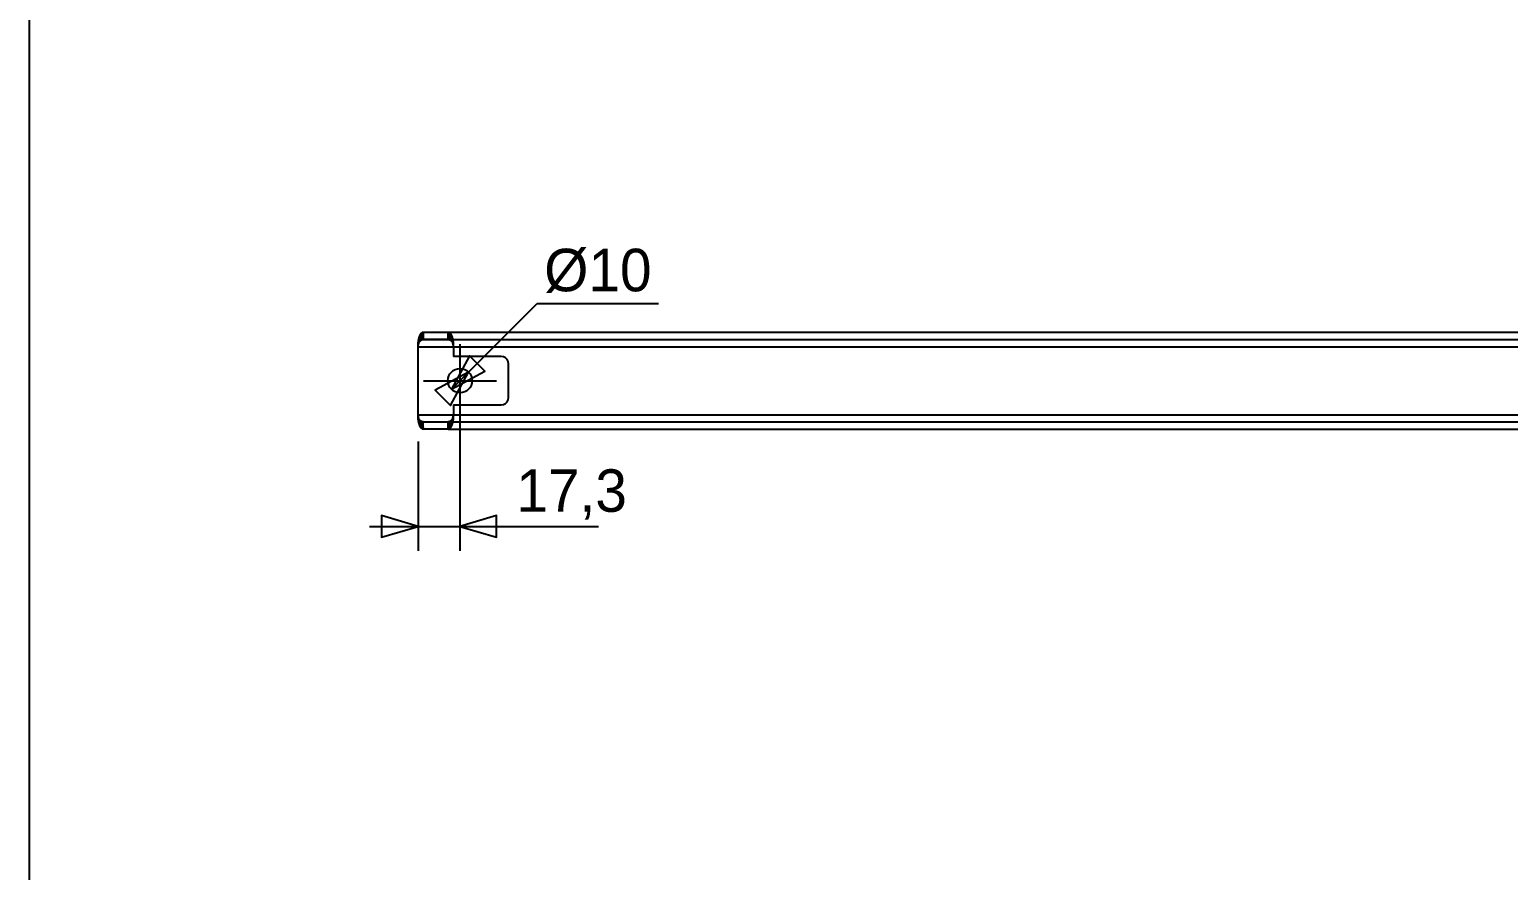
# Model space of a CAD drawing. Header units: millimetres. Extents: x 20 to 410, y 10 to 287.
# Drawn here: x 20 to 141.8, y 148.5 to 217.8 of the extents above; entities that cross this region are included whole.
import ezdxf
from ezdxf.enums import TextEntityAlignment as Align

# ---------------------------------------------------------------- set-up
doc = ezdxf.new("R2010")
doc.units = ezdxf.units.MM
doc.linetypes.add('CENTER', pattern=[15, 9, -2, 2, -2])
doc.linetypes.add('DASHED', pattern=[4.5, 3, -1.5])
for name, color, linetype in [('KONTUR', 7, 'CONTINUOUS'), ('MASSE', 3, 'CONTINUOUS'), ('MITTELLINIE', 1, 'CENTER'), ('RAHMEN', 7, 'CONTINUOUS'), ('VERDECKT', 8, 'DASHED')]:
    doc.layers.add(name, color=color, linetype=linetype)

msp = doc.modelspace()

# ---------------------------------------------------------------- linework, layer by layer
at = {"layer": 'KONTUR'}
for points in [[(52.001036, 191.645991), (52.001556, 191.661957), (52.002078, 191.677919), (52.0026, 191.693873), (52.003122, 191.709815), (52.003646, 191.725745), (52.004172, 191.741659), (52.004698, 191.757553), (52.005224, 191.773425), (52.005752, 191.789273), (52.006278, 191.805093), (52.006806, 191.820883), (52.007334, 191.836641), (52.007862, 191.852361), (52.008392, 191.868043), (52.00861, 191.868887), (52.00883, 191.869733), (52.00905, 191.870577), (52.00927, 191.871421), (52.009488, 191.872265), (52.009708, 191.873109), (52.009928, 191.873953), (52.010146, 191.874797), (52.010366, 191.875639), (52.010586, 191.876483), (52.010804, 191.877327), (52.011024, 191.878169), (52.011244, 191.879013), (52.011464, 191.879855), (52.013002, 191.895463), (52.014546, 191.911025), (52.016092, 191.926537), (52.017642, 191.941997), (52.019194, 191.957403), (52.02075, 191.972751), (52.022308, 191.988041), (52.023866, 192.003267), (52.025426, 192.018427), (52.026988, 192.033519), (52.028552, 192.048541), (52.030116, 192.063489), (52.03168, 192.078361), (52.033246, 192.093155), (52.033602, 192.093951), (52.033958, 192.094745), (52.034314, 192.095541), (52.034672, 192.096335), (52.035028, 192.097131), (52.035384, 192.097925), (52.03574, 192.098719), (52.036096, 192.099513), (52.036452, 192.100305), (52.036808, 192.101099), (52.037166, 192.101893), (52.037522, 192.102685), (52.037878, 192.103477), (52.038234, 192.104271), (52.040734, 192.118919), (52.04324, 192.133483), (52.045752, 192.147957), (52.048268, 192.162341), (52.05079, 192.176631), (52.053314, 192.190825), (52.055844, 192.204921), (52.058376, 192.218915), (52.06091, 192.232805), (52.063446, 192.246589), (52.065986, 192.260265), (52.068526, 192.273831), (52.071066, 192.287283), (52.073608, 192.300619), (52.074086, 192.301335), (52.074566, 192.302051), (52.075046, 192.302765), (52.075526, 192.303481), (52.076004, 192.304195), (52.076484, 192.304909), (52.076964, 192.305623), (52.077444, 192.306337), (52.077922, 192.307049), (52.078402, 192.307763), (52.078882, 192.308475), (52.079362, 192.309187), (52.07984, 192.309899), (52.08032, 192.310609), (52.083686, 192.323737), (52.087058, 192.336743), (52.090438, 192.349623), (52.093824, 192.362377), (52.097218, 192.375003), (52.100616, 192.387497), (52.104018, 192.399857), (52.107426, 192.412081), (52.110836, 192.424169), (52.11425, 192.436117), (52.117666, 192.447921), (52.121086, 192.459581), (52.124504, 192.471097), (52.127924, 192.482463), (52.128508, 192.483071), (52.129092, 192.483681), (52.129678, 192.484287), (52.130262, 192.484895), (52.130846, 192.485503), (52.13143, 192.486109), (52.132014, 192.486715), (52.132598, 192.487321), (52.133182, 192.487925), (52.133768, 192.488531), (52.134352, 192.489135), (52.134936, 192.489739), (52.13552, 192.490343), (52.136104, 192.490945), (52.140204, 192.502047), (52.144314, 192.512995), (52.148432, 192.523787), (52.15256, 192.534421), (52.156694, 192.544895), (52.160834, 192.555209), (52.16498, 192.565359), (52.169132, 192.575345), (52.173288, 192.585165), (52.177448, 192.594815), (52.181612, 192.604295), (52.185776, 192.613603), (52.189942, 192.622739), (52.19411, 192.631699), (52.194776, 192.632177), (52.195444, 192.632655), (52.19611, 192.633131), (52.196776, 192.633609), (52.197444, 192.634085), (52.19811, 192.634559), (52.198776, 192.635035), (52.199444, 192.635509), (52.20011, 192.635983), (52.200776, 192.636457), (52.201442, 192.636931), (52.20211, 192.637403), (52.202776, 192.637875), (52.203442, 192.638345), (52.20812, 192.646995), (52.21281, 192.655465), (52.217508, 192.663753), (52.222216, 192.671859), (52.226932, 192.679781), (52.231656, 192.687519), (52.236388, 192.695069), (52.241124, 192.702431), (52.245866, 192.709605), (52.250612, 192.716587), (52.255362, 192.723379), (52.260114, 192.729977), (52.264866, 192.736381), (52.26962, 192.742591), (52.270344, 192.742919), (52.271068, 192.743249), (52.27179, 192.743577), (52.272514, 192.743905), (52.273238, 192.744231), (52.27396, 192.744557), (52.274684, 192.744883), (52.275408, 192.745209), (52.27613, 192.745533), (52.276854, 192.745857), (52.277578, 192.746181), (52.2783, 192.746503), (52.279024, 192.746827), (52.279748, 192.747149), (52.284824, 192.753011), (52.28991, 192.758677), (52.29501, 192.764143), (52.300118, 192.769409), (52.305236, 192.774475), (52.310362, 192.779339), (52.315494, 192.783999), (52.320634, 192.788455), (52.32578, 192.792707), (52.330928, 192.796755), (52.336082, 192.800595), (52.341238, 192.804231), (52.346396, 192.807657), (52.351554, 192.810877), (52.352308, 192.811045), (52.35306, 192.811213), (52.353812, 192.811379), (52.354564, 192.811545), (52.355316, 192.811709), (52.356068, 192.811875), (52.35682, 192.812039), (52.357572, 192.812201), (52.358324, 192.812365), (52.359078, 192.812527), (52.35983, 192.812689), (52.360582, 192.812849), (52.361334, 192.813011), (52.362086, 192.813169), (52.367364, 192.816023), (52.372656, 192.818667), (52.377958, 192.821101), (52.38327, 192.823325), (52.388592, 192.825339), (52.393924, 192.827141), (52.399262, 192.828733), (52.404608, 192.830111), (52.409958, 192.831279), (52.415314, 192.832235), (52.420672, 192.832979), (52.426034, 192.833511), (52.431398, 192.833829), (52.436764, 192.833935), (52.436764, 192.233935)], [(52.19411, 192.631699), (52.19411, 192.132817)], [(52.259964, 192.175039), (52.203442, 192.638345)], [(52.26962, 192.742591), (52.26962, 192.188263)], [(52.341076, 192.215217), (52.279748, 192.747149)], [(52.351554, 192.810877), (52.351554, 192.222407)], [(52.425866, 192.233057), (52.362086, 192.813169)], [(52.436764, 192.833935), (54.474996, 192.833935), (54.475748, 192.833935), (54.476502, 192.833933), (54.477254, 192.833933), (54.478006, 192.833931), (54.478758, 192.833927), (54.47951, 192.833923), (54.480262, 192.833919), (54.481014, 192.833915), (54.481766, 192.833909), (54.482518, 192.833905), (54.483272, 192.833897), (54.484024, 192.833891), (54.484776, 192.833883), (54.485528, 192.833875), (54.490806, 192.833607), (54.496098, 192.833129), (54.5014, 192.832437), (54.506712, 192.831533), (54.512034, 192.830417), (54.517366, 192.829091), (54.522704, 192.827551), (54.528048, 192.825801), (54.5334, 192.823839), (54.538754, 192.821665), (54.544114, 192.819283), (54.549476, 192.816691), (54.55484, 192.813889), (54.560206, 192.810877), (54.560206, 192.222407), (54.565326, 192.221187), (54.570446, 192.219905), (54.575566, 192.218565), (54.580684, 192.217163), (54.5858, 192.215703), (54.590914, 192.214181), (54.596024, 192.212599), (54.60113, 192.210957), (54.606232, 192.209257), (54.611328, 192.207497), (54.61642, 192.205677), (54.621508, 192.203799), (54.626586, 192.201861), (54.63166, 192.199865), (54.570332, 192.808465), (54.575408, 192.805089), (54.580494, 192.801505), (54.585594, 192.797715), (54.590702, 192.793719), (54.59582, 192.789517), (54.600946, 192.785109), (54.606078, 192.780499), (54.611218, 192.775685), (54.616364, 192.770669), (54.621514, 192.765453), (54.626666, 192.760035), (54.631822, 192.754419), (54.63698, 192.748603), (54.64214, 192.742591), (54.64214, 192.188263), (54.646858, 192.185901), (54.651578, 192.183483), (54.656296, 192.181007), (54.661012, 192.178475), (54.665728, 192.175887), (54.67044, 192.173243), (54.67515, 192.170543), (54.679856, 192.167787), (54.684558, 192.164977), (54.689254, 192.162111), (54.693948, 192.159191), (54.698636, 192.156217), (54.703316, 192.153189), (54.707992, 192.150109), (54.651472, 192.737921), (54.65615, 192.731565), (54.660838, 192.725013), (54.665538, 192.718269), (54.670246, 192.711333), (54.674962, 192.704207), (54.679686, 192.696891), (54.684416, 192.689385), (54.689154, 192.681695), (54.693896, 192.673817), (54.69864, 192.665755), (54.70339, 192.657511), (54.708142, 192.649087), (54.712896, 192.640481), (54.71765, 192.631699), (54.71765, 192.132817), (54.721786, 192.129403), (54.725924, 192.125939), (54.730058, 192.122425), (54.734192, 192.118859), (54.738326, 192.115243), (54.742456, 192.111579), (54.746584, 192.107865), (54.750708, 192.104101), (54.75483, 192.100289), (54.758948, 192.096429), (54.76306, 192.092521), (54.76717, 192.088565), (54.771272, 192.084563), (54.77537, 192.080515), (54.775974, 192.078963), (54.77658, 192.077405), (54.777184, 192.075841), (54.777788, 192.074269), (54.778392, 192.072691), (54.778996, 192.071107), (54.779602, 192.069517), (54.780206, 192.067919), (54.780812, 192.066315), (54.781416, 192.064705), (54.78202, 192.063087), (54.782626, 192.061465), (54.78323, 192.059835), (54.783836, 192.058199), (54.78723, 192.053867), (54.790626, 192.049489), (54.79402, 192.045071), (54.797412, 192.040609), (54.800804, 192.036105), (54.804194, 192.031559), (54.80758, 192.026973), (54.810966, 192.022347), (54.814348, 192.017679), (54.817728, 192.012973), (54.821104, 192.008227), (54.824476, 192.003443), (54.827842, 191.998621), (54.831206, 191.993759), (54.790548, 192.473895), (54.793914, 192.462417), (54.797286, 192.450791), (54.800666, 192.439021), (54.804054, 192.427109), (54.807446, 192.415057), (54.810844, 192.402865), (54.814248, 192.390537), (54.817654, 192.378077), (54.821066, 192.365483), (54.82448, 192.352761), (54.827896, 192.339911), (54.831314, 192.326935), (54.834732, 192.313837), (54.838152, 192.300619), (54.838152, 191.967277), (54.840676, 191.962191), (54.843198, 191.957071), (54.84572, 191.951917), (54.848242, 191.946729), (54.850762, 191.941511), (54.85328, 191.936261), (54.855798, 191.930979), (54.858312, 191.925665), (54.860826, 191.920323), (54.863336, 191.914951), (54.865846, 191.909549), (54.86835, 191.904119), (54.870854, 191.898661), (54.873352, 191.893177), (54.843142, 192.290561), (54.845642, 192.277137), (54.848148, 192.263601), (54.85066, 192.249951), (54.853176, 192.236193), (54.855696, 192.222327), (54.858222, 192.208359), (54.86075, 192.194287), (54.863282, 192.180117), (54.865818, 192.165851), (54.868354, 192.151489), (54.870892, 192.137037), (54.873432, 192.122495), (54.875972, 192.107867), (54.878514, 192.093155), (54.878514, 191.863545), (54.880068, 191.857901), (54.881622, 191.852233), (54.883174, 191.846543), (54.884726, 191.840831), (54.886278, 191.835097), (54.88783, 191.829343), (54.88938, 191.823567), (54.890928, 191.817773), (54.892476, 191.811961), (54.894022, 191.806129), (54.895568, 191.800279), (54.89711, 191.794413), (54.89865, 191.788531), (54.90019, 191.782631), (54.900416, 191.780385), (54.900644, 191.778135), (54.90087, 191.775885), (54.901098, 191.773631), (54.901324, 191.771375), (54.901552, 191.769119), (54.901778, 191.766859), (54.902006, 191.764597), (54.902232, 191.762335), (54.90246, 191.760069), (54.902688, 191.757801), (54.902914, 191.755533), (54.903142, 191.753261), (54.903368, 191.750989), (54.903894, 191.745003), (54.904418, 191.739007), (54.904942, 191.732999), (54.905466, 191.726979), (54.90599, 191.720953), (54.906514, 191.714915), (54.907038, 191.708869), (54.90756, 191.702817), (54.908084, 191.696757), (54.908606, 191.690691), (54.909126, 191.684617), (54.909648, 191.678541), (54.910168, 191.672459), (54.910688, 191.666371)], [(54.474996, 192.833935), (251.8393, 192.833935)], [(54.474996, 192.233935), (54.474996, 192.833935)], [(54.549308, 192.227873), (54.485528, 192.833875)], [(54.560206, 192.810877), (54.560928, 192.810709), (54.561652, 192.810541), (54.562376, 192.810371), (54.563098, 192.810201), (54.563822, 192.810029), (54.564546, 192.809859), (54.565268, 192.809687), (54.565992, 192.809513), (54.566714, 192.809341), (54.567438, 192.809167), (54.568162, 192.808993), (54.568884, 192.808817), (54.569608, 192.808643), (54.570332, 192.808465)], [(54.64214, 192.742591), (54.642806, 192.742261), (54.643472, 192.741931), (54.644138, 192.741599), (54.644806, 192.741267), (54.645472, 192.740935), (54.646138, 192.740603), (54.646806, 192.740269), (54.647472, 192.739935), (54.648138, 192.739601), (54.648806, 192.739267), (54.649472, 192.738931), (54.650138, 192.738595), (54.650806, 192.738259), (54.651472, 192.737921)], [(54.71765, 192.631699), (54.718234, 192.631219), (54.718818, 192.630741), (54.719402, 192.630261), (54.719988, 192.629781), (54.720572, 192.629299), (54.721156, 192.628819), (54.72174, 192.628337), (54.722324, 192.627855), (54.722908, 192.627371), (54.723492, 192.626889), (54.724078, 192.626405), (54.724662, 192.625921), (54.725246, 192.625435), (54.72583, 192.624951), (54.72993, 192.615859), (54.73404, 192.606593), (54.738158, 192.597153), (54.742286, 192.587545), (54.74642, 192.577767), (54.75056, 192.567823), (54.754706, 192.557711), (54.758858, 192.547437), (54.763014, 192.537003), (54.767174, 192.526407), (54.771336, 192.515653), (54.775502, 192.504743), (54.779668, 192.493679), (54.783836, 192.482463), (54.783836, 192.058199)], [(54.77537, 192.080515), (54.72583, 192.624951)], [(52, 186.033935), (52, 191.633935), (52.000524, 191.640031), (52.001048, 191.646129), (52.001572, 191.652223), (52.002096, 191.658317), (52.00262, 191.664407), (52.003144, 191.670493), (52.003668, 191.676577), (52.00419, 191.682657), (52.004714, 191.688731), (52.005236, 191.694799), (52.005758, 191.700861), (52.006278, 191.706917), (52.006798, 191.712965), (52.007318, 191.719005), (52.007394, 191.721299), (52.007472, 191.723591), (52.007548, 191.725883), (52.007624, 191.728173), (52.007702, 191.730461), (52.007778, 191.732749), (52.007854, 191.735033), (52.007932, 191.737317), (52.008008, 191.739601), (52.008084, 191.741881), (52.008162, 191.744161), (52.008238, 191.746439), (52.008314, 191.748715), (52.008392, 191.750989), (52.009944, 191.756963), (52.011498, 191.762923), (52.013052, 191.768871), (52.014604, 191.774805), (52.016156, 191.780725), (52.017706, 191.786629), (52.019256, 191.792517), (52.020806, 191.798389), (52.022354, 191.804243), (52.0239, 191.810081), (52.025444, 191.815899), (52.026988, 191.821699), (52.028528, 191.827481), (52.030066, 191.833241), (52.030294, 191.835427), (52.03052, 191.837609), (52.030748, 191.839787), (52.030974, 191.841963), (52.031202, 191.844135), (52.031428, 191.846305), (52.031656, 191.848471), (52.031882, 191.850635), (52.03211, 191.852795), (52.032338, 191.854951), (52.032564, 191.857105), (52.032792, 191.859255), (52.033018, 191.861401), (52.033246, 191.863545), (52.035768, 191.869165), (52.03829, 191.874763), (52.040812, 191.880335), (52.043334, 191.885881), (52.045854, 191.891401), (52.048372, 191.896895), (52.05089, 191.902361), (52.053406, 191.907799), (52.055918, 191.913211), (52.05843, 191.918593), (52.060938, 191.923945), (52.063444, 191.929267), (52.065946, 191.934559), (52.068446, 191.939819), (52.068814, 191.941811), (52.069182, 191.943799), (52.06955, 191.945781), (52.06992, 191.947759), (52.070288, 191.949733), (52.070656, 191.951701), (52.071026, 191.953665), (52.071394, 191.955625), (52.071762, 191.957579), (52.072132, 191.959529), (52.0725, 191.961473), (52.07287, 191.963413), (52.073238, 191.965347), (52.073608, 191.967277), (52.077002, 191.972329), (52.080396, 191.977347), (52.08379, 191.982329), (52.087184, 191.987273), (52.090574, 191.992183), (52.093964, 191.997055), (52.097352, 192.001891), (52.100738, 192.006687), (52.10412, 192.011445), (52.1075, 192.016165), (52.110874, 192.020845), (52.114246, 192.025485), (52.117614, 192.030083), (52.120978, 192.034643), (52.121474, 192.036365), (52.12197, 192.038081), (52.122464, 192.039791), (52.122962, 192.041495), (52.123458, 192.043193), (52.123954, 192.044885), (52.12445, 192.046571), (52.124946, 192.048251), (52.125442, 192.049925), (52.125938, 192.051593), (52.126436, 192.053253), (52.126932, 192.054909), (52.127428, 192.056557), (52.127924, 192.058199), (52.132062, 192.062489), (52.136198, 192.066733), (52.140334, 192.070933), (52.144468, 192.075089), (52.1486, 192.079199), (52.15273, 192.083261), (52.156858, 192.087279), (52.160982, 192.091249), (52.165104, 192.095173), (52.169222, 192.099049), (52.173336, 192.102875), (52.177444, 192.106655), (52.181548, 192.110385), (52.185646, 192.114067), (52.18625, 192.115453), (52.186854, 192.116833), (52.187458, 192.118205), (52.188062, 192.119569), (52.188666, 192.120927), (52.189272, 192.122277), (52.189876, 192.123621), (52.19048, 192.124957), (52.191086, 192.126285), (52.19169, 192.127607), (52.192296, 192.128919), (52.1929, 192.130227), (52.193506, 192.131525), (52.19411, 192.132817), (52.19883, 192.136179), (52.203548, 192.139487), (52.208268, 192.142745), (52.212984, 192.145951), (52.217698, 192.149103), (52.22241, 192.152201), (52.22712, 192.155247), (52.231826, 192.158237), (52.236528, 192.161175), (52.241226, 192.164057), (52.245918, 192.166885), (52.250606, 192.169659), (52.255288, 192.172377), (52.259964, 192.175039), (52.260652, 192.176037), (52.261342, 192.177025), (52.262032, 192.178007), (52.26272, 192.178981), (52.26341, 192.179945), (52.2641, 192.180903), (52.26479, 192.181851), (52.26548, 192.182791), (52.26617, 192.183725), (52.26686, 192.184649), (52.26755, 192.185565), (52.26824, 192.186473), (52.26893, 192.187371), (52.26962, 192.188263), (52.274742, 192.190567), (52.279862, 192.192815), (52.284982, 192.195003), (52.2901, 192.197135), (52.295216, 192.199209), (52.300328, 192.201223), (52.305438, 192.203179), (52.310546, 192.205077), (52.315648, 192.206915), (52.320744, 192.208695), (52.325836, 192.210415), (52.330922, 192.212075), (52.336002, 192.213677), (52.341076, 192.215217), (52.341824, 192.215787), (52.342572, 192.216349), (52.34332, 192.216901), (52.344068, 192.217445), (52.344816, 192.217981), (52.345564, 192.218507), (52.346314, 192.219025), (52.347062, 192.219535), (52.34781, 192.220035), (52.34856, 192.220527), (52.349308, 192.221009), (52.350058, 192.221485), (52.350806, 192.221949), (52.351554, 192.222407), (52.35688, 192.223565), (52.362206, 192.224663), (52.36753, 192.225701), (52.372852, 192.226677), (52.378172, 192.227591), (52.38349, 192.228445), (52.388804, 192.229237), (52.394114, 192.229967), (52.39942, 192.230637), (52.404722, 192.231245), (52.410018, 192.231791), (52.415306, 192.232275), (52.42059, 192.232697), (52.425866, 192.233057), (52.426644, 192.233179), (52.427422, 192.233291), (52.4282, 192.233393), (52.428978, 192.233487), (52.429756, 192.233573), (52.430534, 192.233649), (52.431312, 192.233715), (52.43209, 192.233773), (52.43287, 192.233823), (52.433648, 192.233863), (52.434426, 192.233895), (52.435206, 192.233917), (52.435984, 192.233931), (52.436764, 192.233935)], [(52, 191.633935), (54.91176, 191.633935)], [(52.008392, 191.868043), (52.008392, 191.750989)], [(52.030066, 191.833241), (52.011464, 191.879855)], [(52.033246, 192.093155), (52.033246, 191.863545)], [(52.068446, 191.939819), (52.038234, 192.104271)], [(52.073608, 192.300619), (52.073608, 191.967277)], [(52.120978, 192.034643), (52.08032, 192.310609)], [(52.127924, 192.482463), (52.127924, 192.058199)], [(52.185646, 192.114067), (52.136104, 192.490945)], [(54.474996, 192.233935), (52.436764, 192.233935)], [(54.474996, 192.233935), (54.480322, 192.233905), (54.485648, 192.233811), (54.490972, 192.233657), (54.496294, 192.233439), (54.501614, 192.233161), (54.506932, 192.232821), (54.512246, 192.232417), (54.517556, 192.231953), (54.522862, 192.231427), (54.528164, 192.230839), (54.53346, 192.230191), (54.538748, 192.229479), (54.544032, 192.228707), (54.549308, 192.227873), (54.550086, 192.227541), (54.550862, 192.227199), (54.55164, 192.226847), (54.55242, 192.226489), (54.553198, 192.226119), (54.553976, 192.225743), (54.554754, 192.225357), (54.555532, 192.224961), (54.556312, 192.224557), (54.55709, 192.224145), (54.557868, 192.223723), (54.558648, 192.223293), (54.559426, 192.222855), (54.560206, 192.222407)], [(54.63166, 192.199865), (54.632408, 192.199091), (54.633156, 192.198309), (54.633904, 192.197517), (54.634652, 192.196717), (54.6354, 192.195909), (54.63615, 192.195093), (54.636898, 192.194269), (54.637646, 192.193435), (54.638394, 192.192595), (54.639144, 192.191745), (54.639892, 192.190887), (54.640642, 192.190021), (54.64139, 192.189145), (54.64214, 192.188263)], [(54.707992, 192.150109), (54.708682, 192.148923), (54.70937, 192.147729), (54.71006, 192.146529), (54.71075, 192.145319), (54.71144, 192.144103), (54.71213, 192.142879), (54.71282, 192.141649), (54.71351, 192.140409), (54.7142, 192.139163), (54.71489, 192.137909), (54.71558, 192.136647), (54.71627, 192.135377), (54.71696, 192.134101), (54.71765, 192.132817)], [(54.783836, 192.482463), (54.784316, 192.481855), (54.784794, 192.481245), (54.785274, 192.480635), (54.785754, 192.480023), (54.786234, 192.479413), (54.786712, 192.478801), (54.787192, 192.478191), (54.787672, 192.477577), (54.788152, 192.476965), (54.78863, 192.476353), (54.78911, 192.475739), (54.78959, 192.475125), (54.79007, 192.474511), (54.790548, 192.473895)], [(54.831206, 191.993759), (54.831702, 191.991903), (54.832198, 191.990039), (54.832694, 191.988171), (54.83319, 191.986297), (54.833686, 191.984419), (54.834182, 191.982535), (54.834678, 191.980645), (54.835174, 191.978751), (54.83567, 191.976851), (54.836168, 191.974947), (54.836664, 191.973037), (54.83716, 191.971121), (54.837656, 191.969203), (54.838152, 191.967277)], [(54.838152, 192.300619), (54.83851, 192.299903), (54.838866, 192.299187), (54.839222, 192.298469), (54.839578, 192.297753), (54.839934, 192.297035), (54.84029, 192.296317), (54.840648, 192.295599), (54.841004, 192.294881), (54.84136, 192.294161), (54.841716, 192.293443), (54.842072, 192.292723), (54.842428, 192.292003), (54.842784, 192.291283), (54.843142, 192.290561)], [(54.873352, 191.893177), (54.87372, 191.891085), (54.87409, 191.888989), (54.874458, 191.886889), (54.874826, 191.884785), (54.875194, 191.882677), (54.875564, 191.880565), (54.875932, 191.878451), (54.876302, 191.876331), (54.87667, 191.874209), (54.877038, 191.872083), (54.877408, 191.869955), (54.877776, 191.867821), (54.878146, 191.865685), (54.878514, 191.863545)], [(54.878514, 192.093155), (54.878734, 192.092359), (54.878954, 192.091563), (54.879172, 192.090767), (54.879392, 192.089971), (54.879612, 192.089175), (54.87983, 192.088377), (54.88005, 192.087581), (54.88027, 192.086783), (54.880488, 192.085985), (54.880708, 192.085187), (54.880928, 192.084389), (54.881148, 192.083591), (54.881366, 192.082793), (54.881586, 192.081993), (54.883126, 192.067141), (54.88467, 192.052211), (54.886216, 192.037207), (54.887766, 192.022131), (54.889318, 192.006987), (54.890872, 191.991777), (54.89243, 191.976503), (54.893988, 191.961169), (54.89555, 191.945777), (54.897112, 191.930331), (54.898676, 191.914831), (54.90024, 191.899281), (54.901804, 191.883685), (54.903368, 191.868043), (54.903368, 191.750989)], [(54.90019, 191.782631), (54.881586, 192.081993)], [(54.903368, 191.868043), (54.903442, 191.867199), (54.903516, 191.866353), (54.90359, 191.865509), (54.903664, 191.864665), (54.90374, 191.863819), (54.903814, 191.862973), (54.903888, 191.862129), (54.903962, 191.861283), (54.904036, 191.860437), (54.90411, 191.859591), (54.904184, 191.858745), (54.904258, 191.857899), (54.904332, 191.857053), (54.904406, 191.856207), (54.904926, 191.840495), (54.905446, 191.824747), (54.90597, 191.808965), (54.906492, 191.793153), (54.907016, 191.777311), (54.907542, 191.761445), (54.908068, 191.745555), (54.908594, 191.729647), (54.90912, 191.713721), (54.909648, 191.697781), (54.910176, 191.681829), (54.910704, 191.665869), (54.911232, 191.649903), (54.91176, 191.633935), (251.146478, 191.633935)], [(54.91176, 191.633935), (54.91176, 190.833935)], [(54.91176, 186.833935), (54.91176, 186.033935), (251.146478, 186.033935), (251.146478, 191.633935)], [(58.85588, 190.833935), (54.91176, 190.833935)], [(59.45588, 190.233935), (59.426514, 190.419345), (59.34129, 190.586606), (59.208551, 190.719345), (59.04129, 190.804569), (58.85588, 190.833935)], [(59.45588, 187.433935), (59.45588, 190.233935)], [(54.91176, 186.833935), (58.85588, 186.833935)], [(58.85588, 186.833935), (59.04129, 186.863301), (59.208551, 186.948525), (59.34129, 187.081264), (59.426514, 187.248525), (59.45588, 187.433935)], [(52.001072, 186.001499), (52.000996, 186.003813), (52.00092, 186.006129), (52.000842, 186.008445), (52.000766, 186.010761), (52.00069, 186.013077), (52.000612, 186.015393), (52.000536, 186.017711), (52.00046, 186.020027), (52.000382, 186.022345), (52.000306, 186.024663), (52.00023, 186.026981), (52.000152, 186.029299), (52.000076, 186.031617), (52, 186.033935), (54.91176, 186.033935), (54.911686, 186.033073), (54.911612, 186.032213), (54.911538, 186.031351), (54.911464, 186.030491), (54.91139, 186.029629), (54.911316, 186.028769), (54.911242, 186.027907), (54.911168, 186.027045), (54.911094, 186.026185), (54.91102, 186.025323), (54.910946, 186.024463), (54.910872, 186.023601), (54.910798, 186.022741), (54.910724, 186.021879), (54.910204, 186.005913), (54.909682, 185.989951), (54.90916, 185.973997), (54.908638, 185.958055), (54.908114, 185.942125), (54.907588, 185.926211), (54.907062, 185.910317), (54.906536, 185.894445), (54.906008, 185.878597), (54.905482, 185.862777), (54.904954, 185.846987), (54.904426, 185.831229), (54.903898, 185.815509), (54.903368, 185.799827), (54.903368, 185.916881), (54.901816, 185.910907), (54.900262, 185.904947), (54.898708, 185.898999), (54.897156, 185.893065), (54.895604, 185.887145), (54.894054, 185.881241), (54.892504, 185.875353), (54.890954, 185.869481), (54.889406, 185.863627), (54.88786, 185.857789), (54.886316, 185.851971), (54.884772, 185.846171), (54.883232, 185.840389), (54.881694, 185.834629), (54.881466, 185.832443), (54.88124, 185.830261), (54.881012, 185.828083), (54.880786, 185.825907), (54.880558, 185.823735), (54.880332, 185.821565), (54.880104, 185.819399), (54.879878, 185.817235), (54.87965, 185.815075), (54.879422, 185.812919), (54.879196, 185.810765), (54.878968, 185.808615), (54.878742, 185.806469), (54.878514, 185.804325), (54.875992, 185.798705), (54.87347, 185.793107), (54.870948, 185.787535), (54.868426, 185.781989), (54.865906, 185.776469), (54.863388, 185.770975), (54.86087, 185.765509), (54.858354, 185.760071), (54.855842, 185.754659), (54.85333, 185.749277), (54.850822, 185.743925), (54.848316, 185.738603), (54.845814, 185.733311), (54.843314, 185.728051), (54.842946, 185.726059), (54.842578, 185.724071), (54.84221, 185.722089), (54.84184, 185.720111), (54.841472, 185.718137), (54.841104, 185.716169), (54.840734, 185.714205), (54.840366, 185.712245), (54.839998, 185.710291), (54.839628, 185.708341), (54.83926, 185.706397), (54.83889, 185.704457), (54.838522, 185.702523), (54.838152, 185.700593), (54.834758, 185.695541), (54.831364, 185.690523), (54.82797, 185.685541), (54.824576, 185.680597), (54.821186, 185.675687), (54.817796, 185.670815), (54.814408, 185.665979), (54.811022, 185.661183), (54.80764, 185.656425), (54.80426, 185.651705), (54.800886, 185.647025), (54.797514, 185.642385), (54.794146, 185.637787), (54.790782, 185.633227), (54.790286, 185.631505), (54.78979, 185.629789), (54.789296, 185.628079), (54.788798, 185.626375), (54.788302, 185.624677), (54.787806, 185.622985), (54.78731, 185.621299), (54.786814, 185.619619), (54.786318, 185.617945), (54.785822, 185.616277), (54.785324, 185.614617), (54.784828, 185.612961), (54.784332, 185.611313), (54.783836, 185.609671), (54.779698, 185.605381), (54.775562, 185.601137), (54.771426, 185.596937), (54.767292, 185.592781), (54.76316, 185.588671), (54.75903, 185.584609), (54.754902, 185.580591), (54.750778, 185.576621), (54.746656, 185.572697), (54.742538, 185.568821), (54.738424, 185.564995), (54.734316, 185.561215), (54.730212, 185.557485), (54.726114, 185.553803), (54.72551, 185.552417), (54.724906, 185.551037), (54.724302, 185.549665), (54.723698, 185.548301), (54.723094, 185.546943), (54.722488, 185.545593), (54.721884, 185.544249), (54.72128, 185.542913), (54.720674, 185.541585), (54.72007, 185.540263), (54.719464, 185.538951), (54.71886, 185.537643), (54.718254, 185.536345), (54.71765, 185.535053), (54.71293, 185.531691), (54.708212, 185.528383), (54.703492, 185.525125), (54.698776, 185.521919), (54.694062, 185.518767), (54.68935, 185.515669), (54.68464, 185.512623), (54.679934, 185.509633), (54.675232, 185.506695), (54.670534, 185.503813), (54.665842, 185.500985), (54.661154, 185.498211), (54.656472, 185.495493), (54.651796, 185.492831), (54.708318, 185.029525), (54.70364, 185.020875), (54.69895, 185.012405), (54.694252, 185.004117), (54.689544, 184.996011), (54.684828, 184.988089), (54.680104, 184.980351), (54.675372, 184.972801), (54.670636, 184.965439), (54.665894, 184.958265), (54.661148, 184.951283), (54.656398, 184.944491), (54.651646, 184.937893), (54.646894, 184.931489), (54.64214, 184.925279), (54.64214, 185.479607), (54.637018, 185.477303), (54.631898, 185.475055), (54.626778, 185.472867), (54.62166, 185.470735), (54.616544, 185.468661), (54.611432, 185.466647), (54.606322, 185.464691), (54.601214, 185.462793), (54.596112, 185.460955), (54.591016, 185.459175), (54.585924, 185.457455), (54.580838, 185.455795), (54.575758, 185.454193), (54.570684, 185.452653), (54.569936, 185.452083), (54.569188, 185.451521), (54.56844, 185.450969), (54.567692, 185.450425), (54.566944, 185.449889), (54.566196, 185.449363), (54.565446, 185.448845), (54.564698, 185.448335), (54.56395, 185.447835), (54.5632, 185.447343), (54.562452, 185.446861), (54.561702, 185.446385), (54.560954, 185.445921), (54.560206, 185.445463), (54.55488, 185.444305), (54.549554, 185.443207), (54.54423, 185.442169), (54.538908, 185.441193), (54.533588, 185.440279), (54.52827, 185.439425), (54.522956, 185.438633), (54.517646, 185.437903), (54.51234, 185.437233), (54.507038, 185.436625), (54.501742, 185.436079), (54.496454, 185.435595), (54.49117, 185.435173), (54.485894, 185.434813), (54.549674, 184.854701), (54.544396, 184.851847), (54.539104, 184.849203), (54.533802, 184.846769), (54.52849, 184.844545), (54.523168, 184.842531), (54.517836, 184.840729), (54.512498, 184.839137), (54.507152, 184.837759), (54.501802, 184.836591), (54.496446, 184.835635), (54.491088, 184.834891), (54.485726, 184.834359), (54.480362, 184.834041), (54.474996, 184.833935), (52.436764, 184.833935), (52.436764, 185.433935), (54.474996, 185.433935)], [(52.001072, 186.001499), (52.007354, 185.811663)], [(52.01157, 185.885239), (52.011344, 185.887485), (52.011116, 185.889735), (52.01089, 185.891985), (52.010662, 185.894239), (52.010436, 185.896495), (52.010208, 185.898751), (52.009982, 185.901011), (52.009754, 185.903273), (52.009528, 185.905535), (52.0093, 185.907801), (52.009072, 185.910069), (52.008846, 185.912337), (52.008618, 185.914609), (52.008392, 185.916881), (52.007866, 185.922867), (52.007342, 185.928863), (52.006818, 185.934871), (52.006294, 185.940891), (52.00577, 185.946917), (52.005246, 185.952955), (52.004722, 185.959001), (52.0042, 185.965053), (52.003676, 185.971113), (52.003154, 185.977179), (52.002634, 185.983253), (52.002112, 185.989329), (52.001592, 185.995411), (52.001072, 186.001499)], [(52.436764, 184.833935), (52.436012, 184.833935), (52.435258, 184.833937), (52.434506, 184.833937), (52.433754, 184.833939), (52.433002, 184.833943), (52.43225, 184.833947), (52.431498, 184.833951), (52.430746, 184.833955), (52.429994, 184.833961), (52.429242, 184.833965), (52.428488, 184.833973), (52.427736, 184.833979), (52.426984, 184.833987), (52.426232, 184.833995), (52.420954, 184.834263), (52.415662, 184.834741), (52.41036, 184.835433), (52.405048, 184.836337), (52.399726, 184.837453), (52.394394, 184.838779), (52.389056, 184.840319), (52.383712, 184.842069), (52.37836, 184.844031), (52.373006, 184.846205), (52.367646, 184.848587), (52.362284, 184.851179), (52.35692, 184.853981), (52.351554, 184.856993), (52.350832, 184.857161), (52.350108, 184.857329), (52.349384, 184.857499), (52.348662, 184.857669), (52.347938, 184.857841), (52.347214, 184.858011), (52.346492, 184.858183), (52.345768, 184.858357), (52.345046, 184.858529), (52.344322, 184.858703), (52.343598, 184.858877), (52.342876, 184.859053), (52.342152, 184.859227), (52.341428, 184.859405), (52.336352, 184.862781), (52.331266, 184.866365), (52.326166, 184.870155), (52.321058, 184.874151), (52.31594, 184.878353), (52.310814, 184.882761), (52.305682, 184.887371), (52.300542, 184.892185), (52.295396, 184.897201), (52.290246, 184.902417), (52.285094, 184.907835), (52.279938, 184.913451), (52.27478, 184.919267), (52.26962, 184.925279), (52.268954, 184.925609), (52.268288, 184.925939), (52.267622, 184.926271), (52.266954, 184.926603), (52.266288, 184.926935), (52.265622, 184.927267), (52.264954, 184.927601), (52.264288, 184.927935), (52.263622, 184.928269), (52.262954, 184.928603), (52.262288, 184.928939), (52.261622, 184.929275), (52.260954, 184.929611), (52.260288, 184.929949), (52.25561, 184.936305), (52.250922, 184.942857), (52.246222, 184.949601), (52.241514, 184.956537), (52.236798, 184.963663), (52.232074, 184.970979), (52.227344, 184.978485), (52.222606, 184.986175), (52.217864, 184.994053), (52.21312, 185.002115), (52.20837, 185.010359), (52.203618, 185.018783), (52.198864, 185.027389), (52.19411, 185.036171), (52.193526, 185.036651), (52.192942, 185.037129), (52.192358, 185.037609), (52.191772, 185.038089), (52.191188, 185.038571), (52.190604, 185.039051), (52.19002, 185.039533), (52.189436, 185.040015), (52.188852, 185.040499), (52.188268, 185.040981), (52.187682, 185.041465), (52.187098, 185.041949), (52.186514, 185.042435), (52.18593, 185.042919), (52.18183, 185.052011), (52.17772, 185.061277), (52.173602, 185.070717), (52.169474, 185.080325), (52.16534, 185.090103), (52.1612, 185.100047), (52.157054, 185.110159), (52.152902, 185.120433), (52.148746, 185.130867), (52.144586, 185.141463), (52.140424, 185.152217), (52.136258, 185.163127), (52.132092, 185.174191), (52.127924, 185.185407), (52.127444, 185.186015), (52.126966, 185.186625), (52.126486, 185.187235), (52.126006, 185.187847), (52.125526, 185.188457), (52.125048, 185.189069), (52.124568, 185.189679), (52.124088, 185.190293), (52.123608, 185.190905), (52.12313, 185.191517), (52.12265, 185.192131), (52.12217, 185.192745), (52.12169, 185.193359), (52.121212, 185.193975), (52.117846, 185.205453), (52.114474, 185.217079), (52.111094, 185.228849), (52.107706, 185.240761), (52.104314, 185.252813), (52.100916, 185.265005), (52.097512, 185.277333), (52.094106, 185.289793), (52.090694, 185.302387), (52.08728, 185.315109), (52.083864, 185.327959), (52.080446, 185.340935), (52.077028, 185.354033), (52.073608, 185.367251), (52.07325, 185.367967), (52.072894, 185.368683), (52.072538, 185.369401), (52.072182, 185.370117), (52.071826, 185.370835), (52.07147, 185.371553), (52.071112, 185.372271), (52.070756, 185.372989), (52.0704, 185.373709), (52.070044, 185.374427), (52.069688, 185.375147), (52.069332, 185.375867), (52.068976, 185.376587), (52.068618, 185.377309), (52.066118, 185.390733), (52.063612, 185.404269), (52.0611, 185.417919), (52.058584, 185.431677), (52.056064, 185.445543), (52.053538, 185.459511), (52.05101, 185.473583), (52.048478, 185.487753), (52.045942, 185.502019), (52.043406, 185.516381), (52.040868, 185.530833), (52.038328, 185.545375), (52.035788, 185.560003), (52.033246, 185.574715), (52.033026, 185.575511), (52.032806, 185.576307), (52.032588, 185.577103), (52.032368, 185.577899), (52.032148, 185.578695), (52.03193, 185.579493), (52.03171, 185.580289), (52.03149, 185.581087), (52.031272, 185.581885), (52.031052, 185.582683), (52.030832, 185.583481), (52.030612, 185.584279), (52.030394, 185.585077), (52.030174, 185.585877), (52.028634, 185.600729), (52.02709, 185.615659), (52.025544, 185.630663), (52.023994, 185.645739), (52.022442, 185.660883), (52.020888, 185.676093), (52.01933, 185.691367), (52.017772, 185.706701), (52.01621, 185.722093), (52.014648, 185.737539), (52.013084, 185.753039), (52.01152, 185.768589), (52.009956, 185.784185), (52.008392, 185.799827), (52.008318, 185.800671), (52.008244, 185.801517), (52.00817, 185.802361), (52.008096, 185.803205), (52.00802, 185.804051), (52.007946, 185.804897), (52.007872, 185.805741), (52.007798, 185.806587), (52.007724, 185.807433), (52.00765, 185.808279), (52.007576, 185.809125), (52.007502, 185.809971), (52.007428, 185.810817), (52.007354, 185.811663)], [(52.008392, 185.799827), (52.008392, 185.916881)], [(52.080554, 185.674111), (52.080058, 185.675967), (52.079562, 185.677831), (52.079066, 185.679699), (52.07857, 185.681573), (52.078074, 185.683451), (52.077578, 185.685335), (52.077082, 185.687225), (52.076586, 185.689119), (52.07609, 185.691019), (52.075592, 185.692923), (52.075096, 185.694833), (52.0746, 185.696749), (52.074104, 185.698667), (52.073608, 185.700593), (52.071084, 185.705679), (52.068562, 185.710799), (52.06604, 185.715953), (52.063518, 185.721141), (52.060998, 185.726359), (52.05848, 185.731609), (52.055962, 185.736891), (52.053448, 185.742205), (52.050934, 185.747547), (52.048424, 185.752919), (52.045914, 185.758321), (52.04341, 185.763751), (52.040906, 185.769209), (52.038408, 185.774693), (52.03804, 185.776785), (52.03767, 185.778881), (52.037302, 185.780981), (52.036934, 185.783085), (52.036566, 185.785193), (52.036196, 185.787305), (52.035828, 185.789419), (52.035458, 185.791539), (52.03509, 185.793661), (52.034722, 185.795787), (52.034352, 185.797915), (52.033984, 185.800049), (52.033614, 185.802185), (52.033246, 185.804325), (52.031692, 185.809969), (52.030138, 185.815637), (52.028586, 185.821327), (52.027034, 185.827039), (52.025482, 185.832773), (52.02393, 185.838527), (52.02238, 185.844303), (52.020832, 185.850097), (52.019284, 185.855909), (52.017738, 185.861741), (52.016192, 185.867591), (52.01465, 185.873457), (52.01311, 185.879339), (52.01157, 185.885239), (52.030174, 185.585877)], [(52.033246, 185.574715), (52.033246, 185.804325)], [(52.038408, 185.774693), (52.068618, 185.377309)], [(52.073608, 185.367251), (52.073608, 185.700593)], [(52.2801, 185.468005), (52.279352, 185.468779), (52.278604, 185.469561), (52.277856, 185.470353), (52.277108, 185.471153), (52.27636, 185.471961), (52.27561, 185.472777), (52.274862, 185.473601), (52.274114, 185.474435), (52.273366, 185.475275), (52.272616, 185.476125), (52.271868, 185.476983), (52.271118, 185.477849), (52.27037, 185.478725), (52.26962, 185.479607), (52.264902, 185.481969), (52.260182, 185.484387), (52.255464, 185.486863), (52.250748, 185.489395), (52.246032, 185.491983), (52.24132, 185.494627), (52.23661, 185.497327), (52.231904, 185.500083), (52.227202, 185.502893), (52.222506, 185.505759), (52.217812, 185.508679), (52.213124, 185.511653), (52.208444, 185.514681), (52.203768, 185.517761), (52.203078, 185.518947), (52.20239, 185.520141), (52.2017, 185.521341), (52.20101, 185.522551), (52.20032, 185.523767), (52.19963, 185.524991), (52.19894, 185.526221), (52.19825, 185.527461), (52.19756, 185.528707), (52.19687, 185.529961), (52.19618, 185.531223), (52.19549, 185.532493), (52.1948, 185.533769), (52.19411, 185.535053), (52.189974, 185.538467), (52.185836, 185.541931), (52.181702, 185.545445), (52.177568, 185.549011), (52.173434, 185.552627), (52.169304, 185.556291), (52.165176, 185.560005), (52.161052, 185.563769), (52.15693, 185.567581), (52.152812, 185.571441), (52.1487, 185.575349), (52.14459, 185.579305), (52.140488, 185.583307), (52.13639, 185.587355), (52.135786, 185.588907), (52.13518, 185.590465), (52.134576, 185.592029), (52.133972, 185.593601), (52.133368, 185.595179), (52.132764, 185.596763), (52.132158, 185.598353), (52.131554, 185.599951), (52.130948, 185.601555), (52.130344, 185.603165), (52.12974, 185.604783), (52.129134, 185.606405), (52.12853, 185.608035), (52.127924, 185.609671), (52.12453, 185.614003), (52.121134, 185.618381), (52.11774, 185.622799), (52.114348, 185.627261), (52.110956, 185.631765), (52.107566, 185.636311), (52.10418, 185.640897), (52.100794, 185.645523), (52.097412, 185.650191), (52.094032, 185.654897), (52.090656, 185.659643), (52.087284, 185.664427), (52.083918, 185.669249), (52.080554, 185.674111), (52.121212, 185.193975)], [(52.127924, 185.185407), (52.127924, 185.609671)], [(52.13639, 185.587355), (52.18593, 185.042919)], [(52.19411, 185.036171), (52.19411, 185.535053)], [(52.203768, 185.517761), (52.260288, 184.929949)], [(52.26962, 184.925279), (52.26962, 185.479607)], [(52.436764, 185.433935), (52.431438, 185.433965), (52.426112, 185.434059), (52.420788, 185.434213), (52.415466, 185.434431), (52.410146, 185.434709), (52.404828, 185.435049), (52.399514, 185.435453), (52.394204, 185.435917), (52.388898, 185.436443), (52.383596, 185.437031), (52.3783, 185.437679), (52.373012, 185.438391), (52.367728, 185.439163), (52.362452, 185.439997), (52.361674, 185.440329), (52.360898, 185.440671), (52.36012, 185.441023), (52.35934, 185.441381), (52.358562, 185.441751), (52.357784, 185.442127), (52.357006, 185.442513), (52.356228, 185.442909), (52.355448, 185.443313), (52.35467, 185.443725), (52.353892, 185.444147), (52.353112, 185.444577), (52.352334, 185.445015), (52.351554, 185.445463), (52.346434, 185.446683), (52.341314, 185.447965), (52.336194, 185.449305), (52.331076, 185.450707), (52.32596, 185.452167), (52.320846, 185.453689), (52.315736, 185.455271), (52.31063, 185.456913), (52.305528, 185.458613), (52.300432, 185.460373), (52.29534, 185.462193), (52.290252, 185.464071), (52.285174, 185.466009), (52.2801, 185.468005), (52.341428, 184.859405)], [(52.351554, 184.856993), (52.351554, 185.445463)], [(52.362452, 185.439997), (52.426232, 184.833995)], [(54.485894, 185.434813), (54.485116, 185.434691), (54.484338, 185.434579), (54.48356, 185.434477), (54.482782, 185.434383), (54.482004, 185.434297), (54.481226, 185.434221), (54.480448, 185.434155), (54.47967, 185.434097), (54.47889, 185.434047), (54.478112, 185.434007), (54.477334, 185.433975), (54.476554, 185.433953), (54.475776, 185.433939), (54.474996, 185.433935)], [(54.474996, 184.833935), (251.8393, 184.833935), (251.8393, 185.433935)], [(54.474996, 184.833935), (54.474996, 185.433935)], [(54.64214, 184.925279), (54.641416, 184.924951), (54.640692, 184.924621), (54.63997, 184.924293), (54.639246, 184.923965), (54.638522, 184.923639), (54.6378, 184.923313), (54.637076, 184.922987), (54.636352, 184.922661), (54.63563, 184.922337), (54.634906, 184.922013), (54.634182, 184.921689), (54.63346, 184.921367), (54.632736, 184.921043), (54.632012, 184.920721), (54.626936, 184.914859), (54.62185, 184.909193), (54.61675, 184.903727), (54.611642, 184.898461), (54.606524, 184.893395), (54.601398, 184.888531), (54.596266, 184.883871), (54.591126, 184.879415), (54.58598, 184.875163), (54.580832, 184.871115), (54.575678, 184.867275), (54.570522, 184.863639), (54.565364, 184.860213), (54.560206, 184.856993), (54.560206, 185.445463)], [(54.570684, 185.452653), (54.632012, 184.920721)], [(54.651796, 185.492831), (54.651108, 185.491833), (54.650418, 185.490845), (54.649728, 185.489863), (54.64904, 185.488889), (54.64835, 185.487925), (54.64766, 185.486967), (54.64697, 185.486019), (54.64628, 185.485079), (54.64559, 185.484145), (54.6449, 185.483221), (54.64421, 185.482305), (54.64352, 185.481397), (54.64283, 185.480499), (54.64214, 185.479607)], [(54.783836, 185.185407), (54.783252, 185.184799), (54.782668, 185.184189), (54.782082, 185.183583), (54.781498, 185.182975), (54.780914, 185.182367), (54.78033, 185.181761), (54.779746, 185.181155), (54.779162, 185.180549), (54.778578, 185.179945), (54.777992, 185.179339), (54.777408, 185.178735), (54.776824, 185.178131), (54.77624, 185.177527), (54.775656, 185.176925), (54.771556, 185.165823), (54.767446, 185.154875), (54.763328, 185.144083), (54.7592, 185.133449), (54.755066, 185.122975), (54.750926, 185.112661), (54.74678, 185.102511), (54.742628, 185.092525), (54.738472, 185.082705), (54.734312, 185.073055), (54.730148, 185.063575), (54.725984, 185.054267), (54.721818, 185.045131), (54.71765, 185.036171), (54.71765, 185.535053)], [(54.726114, 185.553803), (54.775656, 185.176925)], [(54.838152, 185.367251), (54.837674, 185.366535), (54.837194, 185.365819), (54.836714, 185.365105), (54.836234, 185.364389), (54.835756, 185.363675), (54.835276, 185.362961), (54.834796, 185.362247), (54.834316, 185.361533), (54.833838, 185.360821), (54.833358, 185.360107), (54.832878, 185.359395), (54.832398, 185.358683), (54.83192, 185.357971), (54.83144, 185.357261), (54.828074, 185.344133), (54.824702, 185.331127), (54.821322, 185.318247), (54.817936, 185.305493), (54.814542, 185.292867), (54.811144, 185.280373), (54.807742, 185.268013), (54.804334, 185.255789), (54.800924, 185.243701), (54.79751, 185.231753), (54.794094, 185.219949), (54.790674, 185.208289), (54.787256, 185.196773), (54.783836, 185.185407), (54.783836, 185.609671)], [(54.790782, 185.633227), (54.83144, 185.357261)], [(54.878514, 185.574715), (54.878158, 185.573919), (54.877802, 185.573125), (54.877446, 185.572329), (54.877088, 185.571535), (54.876732, 185.570739), (54.876376, 185.569945), (54.87602, 185.569151), (54.875664, 185.568357), (54.875308, 185.567565), (54.874952, 185.566771), (54.874594, 185.565977), (54.874238, 185.565185), (54.873882, 185.564393), (54.873526, 185.563599), (54.871026, 185.548951), (54.86852, 185.534387), (54.866008, 185.519913), (54.863492, 185.505529), (54.86097, 185.491239), (54.858446, 185.477045), (54.855916, 185.462949), (54.853384, 185.448955), (54.85085, 185.435065), (54.848314, 185.421281), (54.845774, 185.407605), (54.843234, 185.394039), (54.840694, 185.380587), (54.838152, 185.367251), (54.838152, 185.700593)], [(54.843314, 185.728051), (54.873526, 185.563599)], [(54.903368, 185.799827), (54.90315, 185.798983), (54.90293, 185.798137), (54.90271, 185.797293), (54.90249, 185.796449), (54.902272, 185.795605), (54.902052, 185.794761), (54.901832, 185.793917), (54.901614, 185.793073), (54.901394, 185.792231), (54.901174, 185.791387), (54.900956, 185.790543), (54.900736, 185.789701), (54.900516, 185.788857), (54.900296, 185.788015), (54.898758, 185.772407), (54.897214, 185.756845), (54.895668, 185.741333), (54.894118, 185.725873), (54.892566, 185.710467), (54.89101, 185.695119), (54.889452, 185.679829), (54.887894, 185.664603), (54.886334, 185.649443), (54.884772, 185.634351), (54.883208, 185.619329), (54.881644, 185.604381), (54.88008, 185.589509), (54.878514, 185.574715), (54.878514, 185.804325)], [(54.881694, 185.834629), (54.900296, 185.788015)], [(54.904442, 185.948865), (54.904366, 185.946571), (54.904288, 185.944279), (54.904212, 185.941987), (54.904136, 185.939697), (54.904058, 185.937409), (54.903982, 185.935121), (54.903906, 185.932837), (54.903828, 185.930553), (54.903752, 185.928269), (54.903676, 185.925989), (54.903598, 185.923709), (54.903522, 185.921431), (54.903446, 185.919155), (54.903368, 185.916881)], [(54.904442, 185.948865), (54.910724, 186.021879)], [(54.560206, 184.856993), (54.559452, 184.856825), (54.5587, 184.856657), (54.557948, 184.856491), (54.557196, 184.856325), (54.556444, 184.856161), (54.555692, 184.855995), (54.55494, 184.855831), (54.554188, 184.855669), (54.553436, 184.855505), (54.552682, 184.855343), (54.55193, 184.855181), (54.551178, 184.855021), (54.550426, 184.854859), (54.549674, 184.854701)], [(54.71765, 185.036171), (54.716984, 185.035693), (54.716316, 185.035215), (54.71565, 185.034739), (54.714984, 185.034261), (54.714316, 185.033785), (54.71365, 185.033311), (54.712984, 185.032835), (54.712316, 185.032361), (54.71165, 185.031887), (54.710984, 185.031413), (54.710318, 185.030939), (54.70965, 185.030467), (54.708984, 185.029995), (54.708318, 185.029525)]]:
    msp.add_lwpolyline(points, dxfattribs=at)
msp.add_circle((55.45588, 188.833935), 1, dxfattribs=at)
at = {"layer": 'MASSE'}
for p, q in [((54.749, 188.127), (61.82, 195.198)), ((61.82, 195.198), (71.82, 195.198)), ((55.456, 187.834), (55.456, 174.834)), ((52, 183.834), (52, 174.834)), ((48, 176.834), (66.856, 176.834))]:
    msp.add_line(p, q, dxfattribs=at)
for points in [[(54.749, 188.127), (57.506, 189.612), (56.234, 190.885)], [(56.163, 189.541), (53.405, 188.056), (54.678, 186.783)], [(52, 176.834), (49, 177.734), (49, 175.934)], [(55.456, 176.834), (58.456, 175.934), (58.456, 177.734)]]:
    msp.add_lwpolyline(points, close=True, dxfattribs=at)
at = {"layer": 'MITTELLINIE'}
for p, q in [((55.45588, 191.833935), (55.45588, 185.833935)), ((52.45588, 188.833935), (58.45588, 188.833935))]:
    msp.add_line(p, q, dxfattribs=at)
at = {"layer": 'RAHMEN'}
msp.add_lwpolyline([(20, 287), (410, 287), (410, 10), (20, 10)], close=True, dxfattribs=at)
at = {"layer": 'VERDECKT'}
for points in [[(52.436764, 192.233935), (255.07246, 192.233935)], [(54.474996, 192.233935), (251.8393, 192.233935)], [(52.436764, 185.433935), (255.07246, 185.433935)], [(54.474996, 185.433935), (251.8393, 185.433935)]]:
    msp.add_lwpolyline(points, dxfattribs=at)

# ---------------------------------------------------------------- texts
at = {"layer": 'MASSE'}
for s, p in [('%%c10', (66.82, 196.198)), ('17,3', (64.656, 178.034))]:
    msp.add_text(s, height=3.5, dxfattribs=at).set_placement(p, align=Align.CENTER)

doc.saveas('drawing.dxf')
